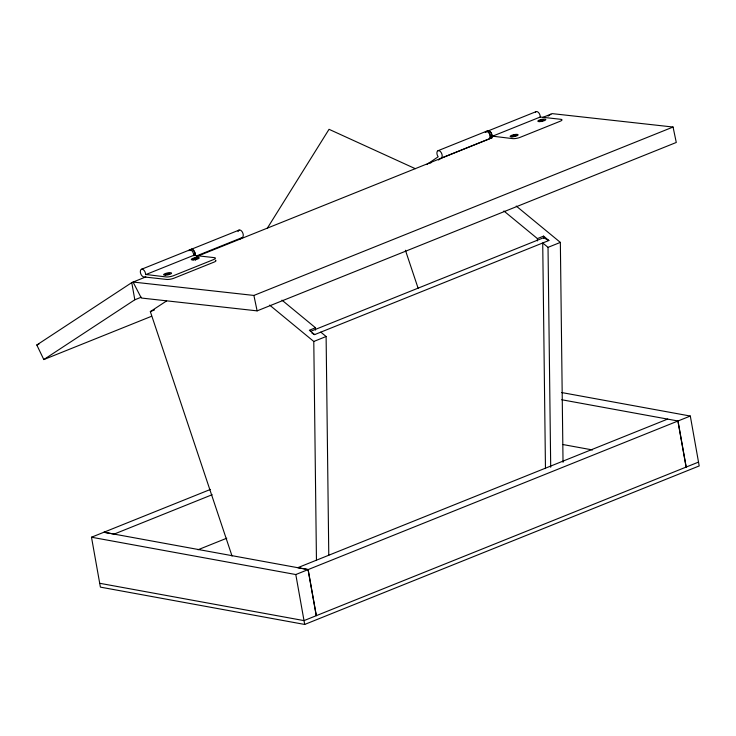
<?xml version="1.0" encoding="UTF-8"?>
<svg xmlns="http://www.w3.org/2000/svg" width="736" height="736" viewBox="0 0 736 736"><rect width="100%" height="100%" fill="white"/><g stroke="black" fill="none" stroke-linecap="round" stroke-linejoin="round"><path stroke-width="1.1" d="M145.608 274.657L193.688 255.346L214.277 257.628A5.281 1.27 -11.8 0 1 213.541 259.596L173.475 275.696A5.281 1.27 -11.8 0 1 166.198 276.938L145.608 274.454A4.057 2.337 68.1 0 0 142.664 269.321A4.057 2.337 68.1 0 0 140.392 272.43A4.057 2.337 68.1 0 0 143.814 276.911L166.722 279.45A5.281 1.27 -11.8 0 0 174 278.199L214.066 262.108A5.281 1.27 -11.8 0 0 215.4 260.24M492.163 136.344L540.242 117.024L560.841 119.306A5.281 1.27 -11.8 0 1 560.105 121.284L520.039 137.384A5.281 1.27 -11.8 0 1 512.753 138.626L492.172 136.132A4.057 2.337 68.1 0 0 490.443 131.873A4.057 2.337 68.1 0 0 487.545 131.275M540.242 117.024L540.252 116.822A4.057 2.337 68.1 0 0 538.393 112.424A4.057 2.337 68.1 0 0 535.449 112.157M267.37 228.132L329.038 129.306L415.316 168.691M151.542 316.287L43.81 359.564L36.8 344.991L131.762 282.615L145.848 276.892M43.81 359.564L134.817 299.782L141.22 297.215M239.504 239.375L242.346 237.507A4.057 2.337 68.1 0 0 242.337 232.042A4.057 2.337 68.1 0 0 238.363 230.754M232.061 556.076L150.337 311.604L166.603 300.923M548.053 116.095L550.924 114.209M426.88 164.459L438.168 156.786A4.057 2.337 68.1 0 1 437.442 151.147A4.057 2.337 68.1 0 1 441.352 152.849A4.057 2.337 68.1 0 1 441.269 158.13L438.426 159.997M430.367 163.07L431.075 162.693M141.395 269.312L189.474 249.992M191.038 249.394L239.117 230.074M438.04 150.696L486.119 131.385M487.95 130.99L536.029 111.67M196.356 255.99L242.346 237.507M441.269 158.13L489.348 138.819M196.825 256.478L492.485 137.623M542.616 117.484L552.212 113.629L673.054 127.034L676.283 142.462L257.122 310.868L141.312 298.025L133.05 282.035L253.892 295.44L673.054 127.034M36.8 344.991L38.934 344.135M150.337 311.604L154.45 309.957M315.523 330.059L315.496 327.768L309.332 330.243L314.64 334.613L548.881 240.506L543.573 236.127L537.409 238.602L503.884 210.984M310.417 331.421L543.591 237.737L548.881 240.506M269.661 305.109L313.784 341.467L326.112 336.508L328.78 555.266M545.468 468.584L542.717 242.981L548.026 247.351L560.354 242.402L563.031 462.3M561.632 392.536L690.313 416.042L699.2 465.943L304.695 624.45L100.39 587.126L91.494 537.225L210.478 489.412M212.17 494.712L114.108 534.106L103.896 532.238L308.126 569.59L316.333 615.655M197.993 549.764L226.771 538.209M667.681 419.069L297.832 567.668L308.044 569.526L316.25 615.6M91.494 537.225L295.798 574.54L690.313 416.042M698.519 462.107L304.005 620.614L99.7 583.289M541.236 121.311L540.758 120.143L543.766 119.839L542.211 120.327L542.358 121.449M542.211 120.327L542.91 120.575L539.902 120.879L541.457 120.4L540.758 120.143M195.647 258.64L197.202 258.161L194.718 258.308L193.347 259.201L196.356 258.897L195.647 258.64L195.804 259.762M561.724 399.749L677.985 420.992L686.191 467.056M563.15 444.581L592.498 449.944M312 333.233L314.64 334.613M516.221 206.043L560.354 242.402M281.971 300.141L315.496 327.768M320.804 332.138L326.112 336.508M405.416 250.258L418.149 288.346M541.273 119.986L541.641 121.192M194.718 258.308L195.077 259.504M541.687 120.483L541.954 121.569M195.132 258.805L195.399 259.891M253.892 295.44L257.122 310.868M677.893 420.937L686.099 467.001M295.798 574.54L304.695 624.45M131.762 282.615L134.817 299.782M195.417 258.557L195.62 259.698M548.026 247.351L550.703 467.259M543.573 236.127L543.6 238.427M537.409 238.602L537.436 240.902M313.784 341.467L316.452 560.225M188.747 250.718A4.057 2.337 68.1 0 1 191.921 250.82A4.057 2.337 68.1 0 1 193.66 255.723M485.364 132.057A4.057 2.337 68.1 0 1 489.228 133.179A4.057 2.337 68.1 0 1 489.55 138.662A4.057 2.337 68.1 0 0 489.21 133.096A4.057 2.337 68.1 0 0 485.3 132.232M486.643 132.204A4.057 2.337 68.1 0 1 486.846 131.615M486.984 131.367A4.057 2.337 68.1 0 1 491.068 133.014A4.057 2.337 68.1 0 1 490.636 138.322M190.09 250.488A4.057 2.337 68.1 0 1 190.201 250.203M190.339 249.955A4.057 2.337 68.1 0 1 193.761 250.58A4.057 2.337 68.1 0 1 195.022 255.76A4.057 2.337 68.1 0 0 193.798 250.691A4.057 2.337 68.1 0 0 190.44 249.844M238.05 231.619A4.057 2.337 68.1 0 1 238.133 231.297M190.044 250.617A4.057 2.337 68.1 0 1 190.284 250.065M513.581 135.24L512.21 136.142L514.694 135.994L516.065 135.102L513.581 135.24M167.026 273.562L165.646 274.454L168.139 274.307L169.51 273.415L167.026 273.562M539.681 121.624A4.057 0.975 -11.8 0 0 545.808 119.628A4.057 0.975 -11.8 0 0 540.012 119.83A4.057 0.975 -11.8 0 0 539.681 121.624M511.98 136.887A4.057 0.975 -11.8 0 0 518.116 134.89A4.057 0.975 -11.8 0 0 512.311 135.093A4.057 0.975 -11.8 0 0 511.98 136.887M193.126 259.946A4.057 0.975 -11.8 0 0 199.254 257.95A4.057 0.975 -11.8 0 0 193.458 258.152A4.057 0.975 -11.8 0 0 193.126 259.946M165.425 275.2A4.057 0.975 -11.8 0 0 171.552 273.203A4.057 0.975 -11.8 0 0 165.756 273.406A4.057 0.975 -11.8 0 0 165.425 275.2"/></g></svg>
